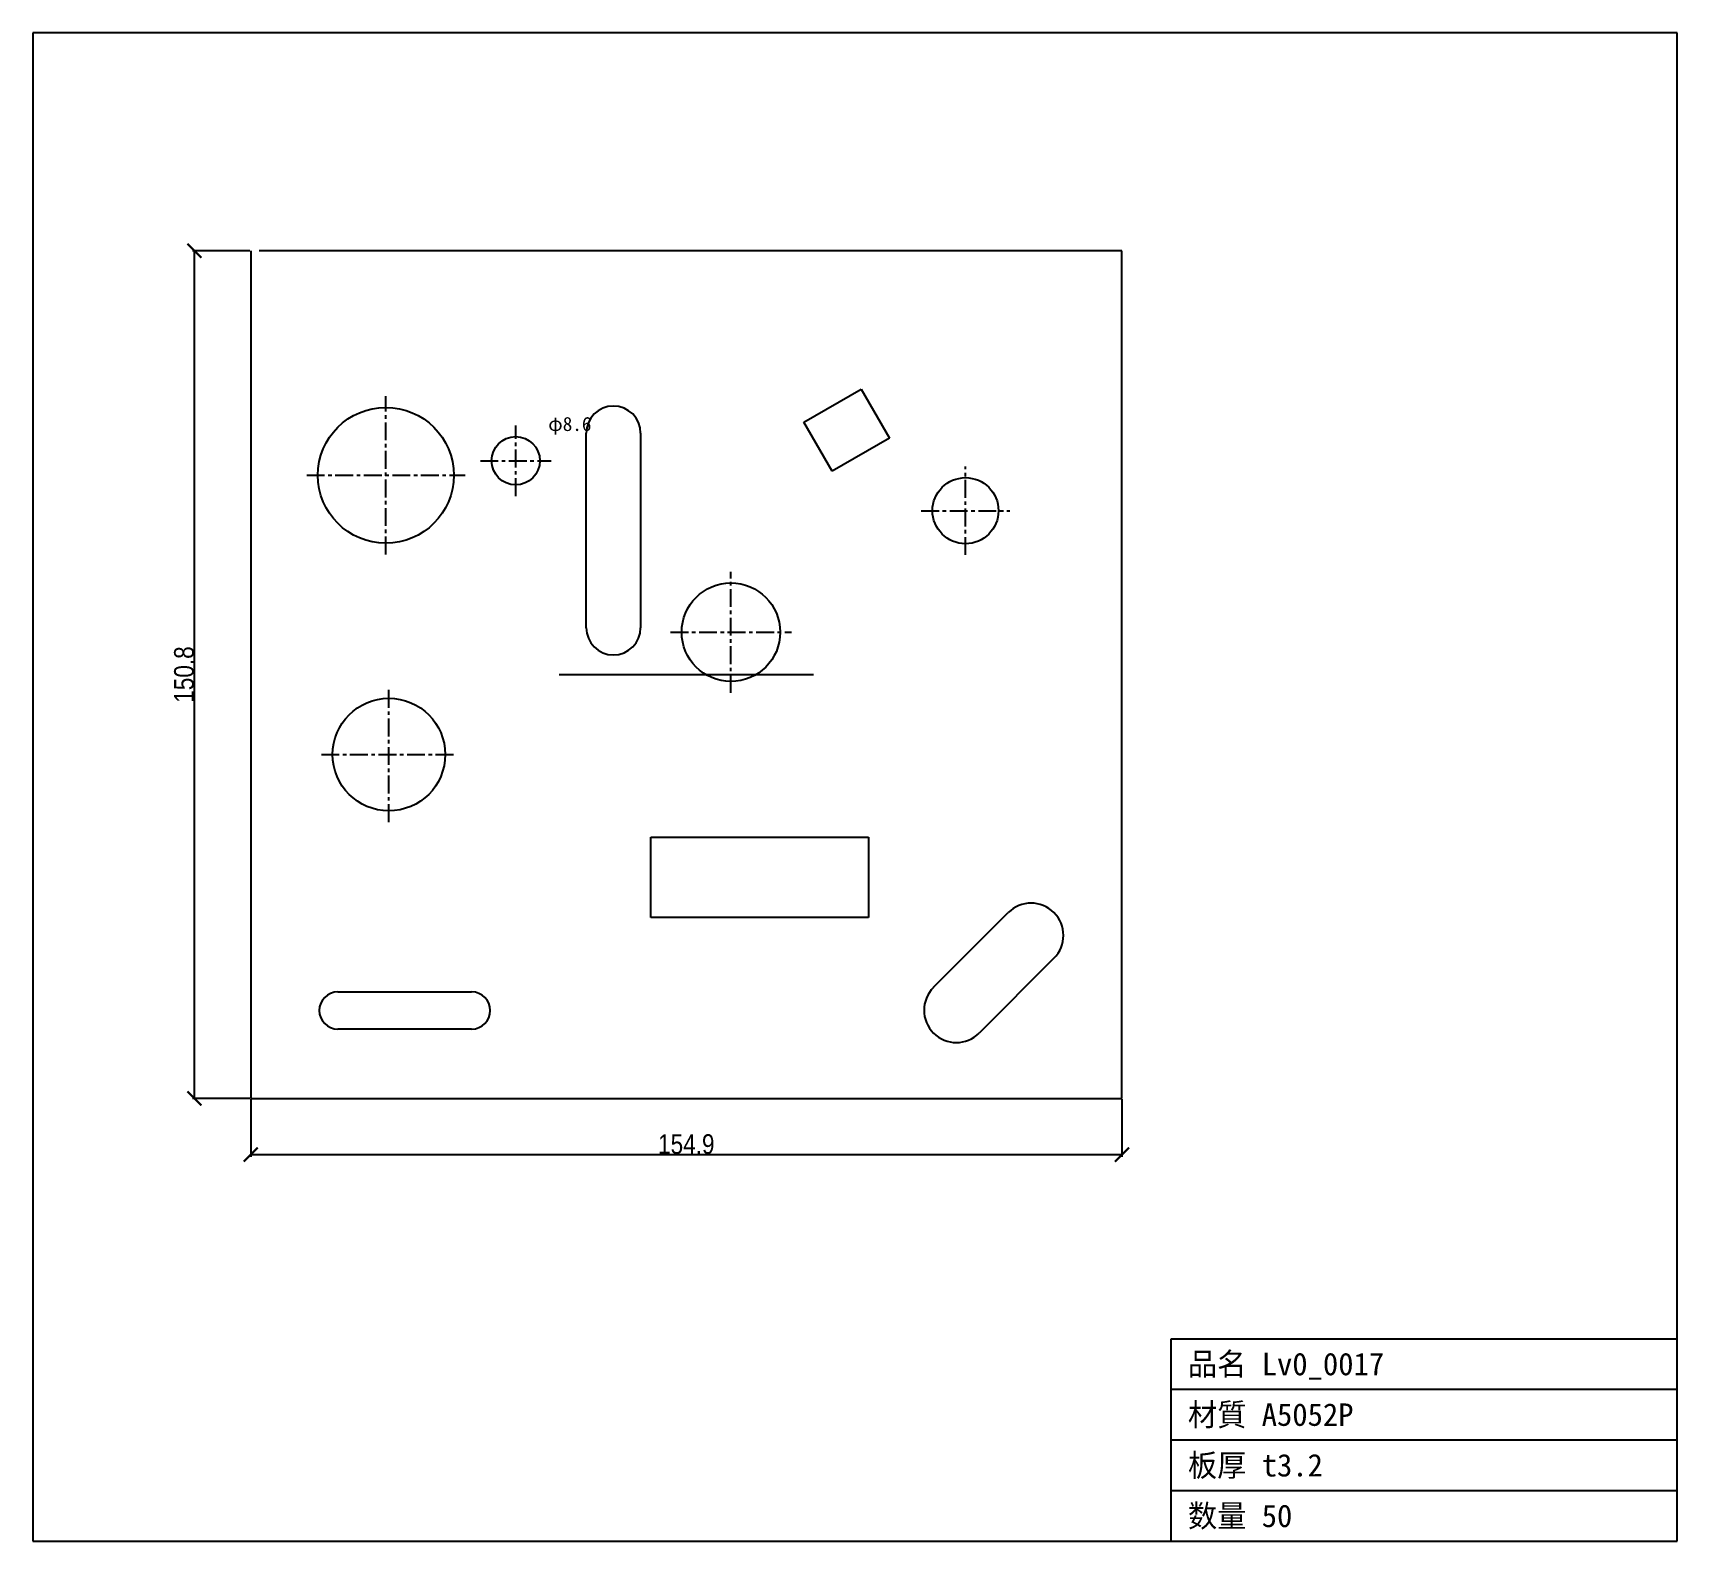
# Model space of a CAD drawing. Header units: millimetres. Extents: x -39 to 254, y -79 to 189.
import ezdxf

# ---------------------------------------------------------------- set-up
doc = ezdxf.new("R2010")
doc.units = ezdxf.units.MM
doc.linetypes.add('CENTER', pattern=[5.08, 3.175, -0.635, 0.635, -0.635])
for name, color, linetype in [('CENTER', 7, 'Continuous'), ('CUT', 7, 'Continuous'), ('DIM', 7, 'Continuous'), ('FRAME', 7, 'Continuous'), ('MARK', 7, 'Continuous'), ('TEXT', 7, 'Continuous')]:
    doc.layers.add(name, color=color, linetype=linetype)
doc.styles.add('OpenSansCondensed-Light', font='OpenSansCondensed-Light.ttf')
doc.dimstyles.new('EZDXF', dxfattribs={"dimtxt": 0.25, "dimasz": 0.175, "dimexe": 0.375, "dimexo": 0.125, "dimgap": 0.1, "dimtad": 1, "dimlfac": 100, "dimzin": 12, "dimdsep": 46, "dimtxsty": 'OpenSansCondensed-Light', "dimblk": 'ARCHTICK', "dimcen": 2.5, "dimazin": 3, "dimtfac": 0.5, "dimtmove": 2, "dimatfit": 3})

# ---------------------------------------------------------------- blocks, each defined once
blk = doc.blocks.new('_ARCHTICK')
at = {"color": 0, "linetype": 'BYBLOCK', "const_width": 0.15}
blk.add_lwpolyline([(-0.5, -0.5), (0.5, 0.5)], dxfattribs=at)

msp = doc.modelspace()

# ---------------------------------------------------------------- linework, layer by layer
at = {"layer": 'CENTER', "color": 1, "linetype": 'CENTER'}
for p, q in [((24.04, 96.73), (24.04, 124.89)), ((47.13, 107.12), (47.13, 119.69)), ((40.84, 113.4), (53.41, 113.4)), ((127.12, 96.65), (127.12, 112.39)), ((9.96, 110.81), (38.12, 110.81)), ((119.25, 104.52), (134.99, 104.52)), ((85.41, 72.15), (85.41, 93.66)), ((74.66, 82.91), (96.17, 82.91)), ((24.58, 49.14), (24.58, 73.16)), ((12.57, 61.15), (36.59, 61.15))]:
    msp.add_line(p, q, dxfattribs=at)
at = {"layer": 'CUT'}
for p, q in [((0, 150.75), (0, 0)), ((154.94, 150.75), (1.49, 150.75)), ((154.94, 0), (154.94, 150.75)), ((98.4, 120.25), (108.55, 126.11)), ((108.55, 126.11), (113.58, 117.4)), ((103.43, 111.54), (98.4, 120.25)), ((59.67, 83.71), (59.67, 118.29)), ((69.34, 118.29), (69.34, 83.71)), ((113.58, 117.4), (103.43, 111.54)), ((71.17, 32.14), (71.17, 46.43)), ((71.17, 46.43), (109.87, 46.43)), ((109.87, 46.43), (109.87, 32.14)), ((121.43, 19.75), (134.72, 33.04)), ((109.87, 32.14), (71.17, 32.14)), ((142.86, 24.91), (129.56, 11.62)), ((15.5, 18.94), (39.29, 18.94)), ((39.29, 12.32), (15.5, 12.32)), ((0, 0), (154.94, 0))]:
    msp.add_line(p, q, dxfattribs=at)
for centre, radius in [((24.04, 110.81), 12.08), ((47.13, 113.4), 4.29), ((127.12, 104.52), 5.87), ((85.41, 82.91), 8.76), ((24.58, 61.15), 10.01)]:
    msp.add_circle(centre, radius, dxfattribs=at)
for centre, radius, start, end in [((64.51, 118.29), 4.84, 0, 180), ((64.51, 83.71), 4.84, 180, 0), ((138.79, 28.98), 5.75, -45, 135), ((15.5, 15.63), 3.31, 90, -90), ((39.29, 15.63), 3.31, -90, 90), ((125.5, 15.68), 5.75, 135, -45)]:
    msp.add_arc(centre, radius, start, end, dxfattribs=at)
at = {"layer": 'FRAME'}
for p, q in [((253.68, 189.49), (-38.74, 189.49)), ((-38.74, 189.49), (-38.74, -78.74)), ((253.68, -78.74), (253.68, 189.49)), ((163.68, -78.74), (163.68, -42.74)), ((163.68, -42.74), (253.68, -42.74)), ((163.68, -51.74), (253.68, -51.74)), ((163.68, -60.74), (253.68, -60.74)), ((163.68, -69.74), (253.68, -69.74)), ((-38.74, -78.74), (253.68, -78.74))]:
    msp.add_line(p, q, dxfattribs=at)
at = {"layer": 'MARK'}
msp.add_line((54.86, 75.38), (100.08, 75.38), dxfattribs=at)

# ---------------------------------------------------------------- texts
at = {"layer": 'TEXT'}
for s, height, p in [('φ8.6', 2.5, (52.91, 118.69)), ('品名 Lv0_0017', 4, (166.68, -49.24)), ('材質 A5052P', 4, (166.68, -58.24)), ('板厚 t3.2', 4, (166.68, -67.24)), ('数量 50', 4, (166.68, -76.24))]:
    msp.add_text(s, height=height, dxfattribs=at).set_placement(p)

# ---------------------------------------------------------------- dimensions: what is measured, and where the dimension line sits
at = {"layer": 'DIM'}
msp.add_linear_dim(base=(-10, 0), p1=(0, 0), p2=(0, 150.7545), angle=90, dimstyle='EZDXF', override={"dimtxt": 3.5, "dimasz": 2.5, "dimdec": 1, "dimlfac": 1}, dxfattribs=at).render()
msp.add_linear_dim(base=(0, -10), p1=(0, 0), p2=(154.94, 0), dimstyle='EZDXF', override={"dimtxt": 3.5, "dimasz": 2.5, "dimdec": 1, "dimlfac": 1}, dxfattribs=at).render()

doc.saveas('drawing.dxf')
